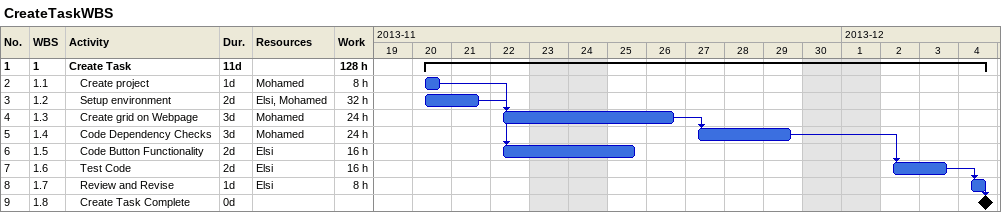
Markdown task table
CreateTaskWBS

| ID | WBS | Task | Duration | Start | Finish | Predecessors | Resources | Work (h) |
|---|---|---|---|---|---|---|---|---|
| 1 | 1 | **Create Task** | 11d | 2013-11-20 | 2013-12-04 |  |  | 128 |
| 2 | 1.1 | Create project | 1d | 2013-11-20 | 2013-11-20 |  | Mohamed | 8 |
| 3 | 1.2 | Setup environment | 2d | 2013-11-20 | 2013-11-21 |  | Elsi, Mohamed | 32 |
| 4 | 1.3 | Create grid on Webpage | 3d | 2013-11-22 | 2013-11-26 | 2, 3 | Mohamed | 24 |
| 5 | 1.4 | Code Dependency Checks | 3d | 2013-11-27 | 2013-11-29 | 4 | Mohamed | 24 |
| 6 | 1.5 | Code Button Functionality | 2d | 2013-11-22 | 2013-11-25 | 2, 3 | Elsi | 16 |
| 7 | 1.6 | Test Code | 2d | 2013-12-02 | 2013-12-03 | 5 | Elsi | 16 |
| 8 | 1.7 | Review and Revise | 1d | 2013-12-04 | 2013-12-04 | 7 | Elsi | 8 |
| 9 | 1.8 | Create Task Complete | 0d | 2013-12-04 | 2013-12-04 | 8 |  |  |
